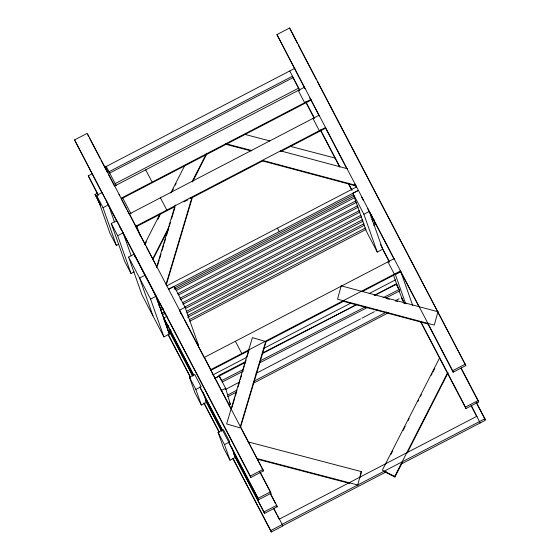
<?xml version="1.0" encoding="UTF-8"?>
<svg xmlns="http://www.w3.org/2000/svg" width="560" height="560" viewBox="0 0 560 560"><rect width="100%" height="100%" fill="white"/><g stroke="black" fill="none" stroke-linecap="round" stroke-linejoin="round"><path stroke-width="0.84" d="M357.945 485.59L357.728 484.967L361.319 471.59L248.094 441.882M360.192 477.232L361.319 471.59M341.18 285.838L337.526 299.201L434.28 325.094L437.941 311.731L341.18 285.838L341.404 286.461M156.499 267.757L175.259 204.918M157.472 265.867L159.222 260.001M159.726 258.328L160.972 254.135M161.973 250.782L163.723 244.923M164.227 243.243L165.473 239.057M166.474 235.704L168.728 228.165M169.225 226.485L170.478 222.299M171.479 218.946L174.979 207.214M191.835 197.918L166.075 284.221L166.299 284.844L192.052 198.541L191.835 197.918L190.169 197.428M231.854 407.806L234.857 397.747M235.354 396.074L236.607 391.881M238.105 386.855L239.855 380.989M240.359 379.316L241.605 375.13M242.606 371.777L244.356 365.911M244.86 364.231L246.106 360.045M247.107 356.692L248.857 350.826M265.713 341.53L239.96 427.833L226.632 423.941L252.392 337.638L265.713 341.53L265.937 342.153L240.429 427.616M144.606 244.244L160.055 213.955M170.758 192.983L184.625 165.802M145.621 243.313L146.412 241.759M157.899 219.233L159.88 215.355M171.766 192.052L173.355 188.944M175.336 185.059L176.127 183.512M152.642 259.014L168.882 227.171M192.262 181.342L206.129 154.161M152.859 259.637L168.315 229.348M192.479 181.965L206.745 154.007M439.775 357.546L382.333 470.169L394.723 476.392L394.94 477.015L402.472 462.259M390.873 454.482L392.854 450.597M403.151 430.402L405.132 426.517M408.303 420.308L409.094 418.754M417.809 401.667L418.6 400.113M420.581 396.228L421.379 394.674M431.284 375.256L432.075 373.702M432.866 372.148L434.847 368.27M394.723 476.392L447.811 372.316M407.225 452.935L448.028 372.939M225.106 389.662L239.764 381.927M396.074 300.37L399.147 298.746M227.885 394.898L237.139 390.012M227.626 396.753L236.88 391.874M102.207 193.263L74.564 139.923L87.227 133.329L263.466 470.904L250.796 477.498L123.256 233.541M304.99 88.711L276.941 34.594L289.611 28L465.843 365.575L453.18 372.169L427.672 323.379M104.65 167.111L106.162 166.32L116.193 185.507M98.105 195.076L88.284 175.805L92.008 173.866M294.945 68.25L105.392 166.929L108.136 172.186L292.474 76.216L292.985 77.672L109.424 173.236M114.905 183.778L298.494 88.2M100.408 205.17L95.039 194.425L97.335 193.228M118.685 244.258L116.361 245.469L109.949 233.212L96.6 195.412L102.025 192.591L108.437 204.841L114.527 222.103M114.758 185.941L304.402 87.255L304.598 87.899M116.361 245.469L103.005 207.669L108.437 204.841M152.117 182.105L310.814 99.512L311.003 100.149L121.352 198.835L121.163 198.198L152.117 182.105L145.712 169.855M134.12 271.894L131.019 273.511L124.614 261.261L111.258 223.454L116.69 220.633L123.095 232.883L131.222 255.892M174.748 206.696L136.052 226.814L129.458 213.92L319.102 115.241L319.291 115.878M131.019 273.511L117.67 235.711L123.095 232.883M135.863 226.177L325.507 127.491L325.703 128.135L280.819 151.487M184.037 201.859L187.908 199.843M190.232 198.639L263.011 160.755M128.618 257.075L134.05 254.247L156.016 296.261L169.365 334.068L163.933 336.889L141.974 294.875L128.618 257.075L150.584 299.089L163.933 336.889M166.593 285.887L356.531 186.914M168.686 289.142L174.111 286.314L185.094 307.321L198.45 345.121L197.267 342.874M377.251 252.063L363.895 214.256L369.327 211.435L382.676 249.235L377.251 252.063L366.268 231.056L352.912 193.249L358.344 190.421M168.427 289.387L358.358 190.414M150.584 299.089L156.016 296.261M174.398 287.994L353.479 194.677M174.93 289.436L354.207 196.105M176.232 290.521L354.732 197.589M177.394 293.811L355.894 200.886M160.846 304.185L159.292 304.997L157.199 300.51M178.696 294.896L356.419 202.37M163.345 308.665L161.014 309.876L160.489 308.392L162.043 307.58M179.893 298.291L357.623 205.765M180.418 299.775L358.148 207.249M165.844 313.138L162.736 314.755L162.211 313.271L164.542 312.06M182.392 302.764L359.345 210.644M182.917 304.248L359.87 212.128M163.87 317.954L166.964 316.302M184.814 307.013L360.99 215.292M185.094 307.321L179.669 310.149L180.831 313.432M185.339 308.497L361.515 216.783M186.361 311.395L362.537 219.681M370.3 215.642L371.847 214.83M186.886 312.886L363.062 221.165M370.825 217.126L372.372 216.321M168.91 327.033L167.363 327.845L166.838 326.354L168.385 325.549M187.789 315.448L363.965 223.734M371.728 219.688L373.282 218.883M187.537 317.338L364.49 225.218M372.253 221.179L374.584 219.961M171.192 330.89L168.868 332.101L168.343 330.617L170.667 329.399M189.294 319.704L365.47 227.99M373.233 223.951L375.557 222.74M189.819 321.188L365.995 229.474M373.758 225.435L376.082 224.224M248.962 350.539L211.043 370.258L204.442 357.364L394.093 258.678L394.282 259.322M201.348 405.027L194.943 392.77L189.441 377.195L194.726 374.437L201.131 386.694L195.846 389.445L201.348 405.027L206.633 402.269L203.161 392.434M210.854 369.621L400.498 270.935L400.687 271.572L361.998 291.704M265.223 342.076L344.19 300.972M212.898 374.906L246.939 357.182M263.186 348.726L350.616 303.212M369.187 293.545L395.493 279.846M214.725 378.406L245.672 362.299M262.696 353.437L357.091 304.297M374.108 295.435L396.55 283.752M256.004 373.436L360.479 318.941M362.026 318.136L374.409 311.675M375.956 310.87L377.503 310.058M254.135 381.094L386.47 312.067M253.099 383.355L388.535 312.711M229.978 460.194L223.573 447.937L218.071 432.355L223.363 429.604L229.768 441.861L224.476 444.612L229.978 460.194L235.27 457.436L231.791 447.601M250.796 477.498L250.285 476.042L262.948 469.448M453.18 372.169L452.662 370.713L465.332 364.126M270.473 491.841L270.984 493.297L258.65 499.723L258.132 498.267L270.473 491.841L259.952 471.723M276.668 505.337L277.179 506.793L264.516 513.387L264.005 511.931L276.668 505.337L270.193 492.947M478.114 400.498L478.625 401.954L465.962 408.541L465.444 407.092L478.114 400.498L461.104 367.969M279.391 519.071L476.889 416.255M476.42 402.479L484.925 418.754L282.135 524.321L282.772 526.008L271.271 532L232.806 458.423M271.271 532L270.76 530.544L282.261 524.559L273.756 508.291M282.646 525.777L386.435 471.744M401.149 464.086L485.436 420.203L484.925 418.754M214.683 378.364L219.212 376.012L225.617 388.262L230.363 404.236L228.858 405.02M221.088 390.621L225.617 388.262M245.266 361.837L218.89 375.375L221.606 380.646L243.327 369.495M262.332 353.073L356.986 304.479M374.829 295.316L396.557 284.165L399.784 290.885L385.819 298.053M260.393 360.731L365.134 306.957M382.977 297.794L399.273 289.429M222.117 382.102L243.061 371.343M259.357 362.978L367.976 307.216M244.482 134.295L269.829 140.945M290.108 146.265L334.894 158.018M225.68 143.682L251.874 150.556M225.904 144.305L251.251 150.955M257.18 458.584L357.728 484.967M257.397 459.207L349.496 483.371M280.301 150.794L347.613 168.812M262.339 160.328L355.733 185.325L355.957 185.948L262.563 160.951M386.834 298.62L389.361 299.299M395.248 300.874L397.775 301.546M403.662 303.121L406.189 303.8M342.79 301.175L428.61 324.142M384.097 471.569L394.94 477.015M401.457 297.528L404.229 302.764M401.968 298.984L402.766 300.482M297.409 43.393L289.611 28M298.221 44.947L316.442 79.793M317.247 81.347L458.15 350.861M458.962 352.408L465.843 365.575M461.216 368.648L478.625 401.954M476.119 402.388L485.03 419.433M471.128 405.237L480.151 422.954M471.24 405.916L476.91 416.759M276.941 34.594L452.662 370.713M310.198 98.616L311.003 100.149M309.848 98.007L319.158 115.815M325.64 128.212L346.696 168.483M354.788 183.974L356.412 187.068M361.676 197.141L363.293 200.235M367.745 208.754L394.065 259.098M400.141 270.711L418.761 306.341M289.723 70.966L299.852 90.328M305.921 101.948L314.426 118.209M320.495 129.829L339.934 166.999M348.838 184.044L352.079 190.239M380.422 244.447L389.326 261.492M420.91 321.895L465.444 407.092M292.67 77.07L299.551 90.237M305.627 101.85L314.125 118.118M320.607 130.508L339.633 166.908M348.138 183.169L351.785 190.141M382.557 249.004L389.438 262.171M420.616 321.804L465.962 408.541M352.912 193.249L363.895 214.256M312.935 118.447L319.34 130.704M387.926 261.891L394.331 274.141M298.235 90.468L304.64 102.718M403.662 302.456L399.21 291.312M277.438 228.137L279.272 231.637M160.405 197.834L166.817 210.091M235.396 341.278L241.801 353.528M122.612 197.785L131.033 213.899M229.166 401.94L230.363 404.236M118.951 194.236L119.749 195.769M87.745 134.785L88.55 136.332M89.362 137.879L100.296 158.788M101.101 160.342L107.583 172.732M108.395 174.279L114.464 185.899M121.345 199.066L126.609 209.132M127.421 210.679L129.444 214.55M135.926 226.947L145.642 245.532M146.454 247.079L156.576 266.441M180.054 311.36L183.701 318.332M184.513 319.879L204.351 357.833M210.826 370.223L230.671 408.17M240.387 426.762L261.037 466.256M261.842 467.81L263.466 470.904M260.064 472.402L270.984 493.297M270.298 493.626L275.562 503.692M276.374 505.239L277.179 506.793M273.462 508.2L276.703 514.395M277.508 515.942L279.132 519.043M74.564 139.923L250.285 476.042M106.659 201.782L116.781 221.144M119.616 226.569L121.233 229.663M154.336 293.482L157.605 300.216M156.429 297.969L157.213 299.467M158.921 305.389L160.489 308.392M160.251 309.519L162.211 313.271M161.56 312.508L162.344 314.006M162.288 314.916L193.809 375.221M199.878 386.827L258.132 498.267M164.381 319.403L193.508 375.123M200.389 388.283L222.236 430.073M228.711 442.456L258.65 499.723M163.835 319.305L165.928 323.792L165.144 322.294M88.284 175.805L98.406 195.167M169.666 331.478L192.745 375.62M205.296 399.63L221.487 430.612M233.639 453.845L264.005 511.931M165.662 324.107L166.838 326.354M169.771 332.157L192.85 376.299M205.807 401.086L221.599 431.291M235.368 457.625L264.516 513.387M166.187 325.591L167.363 327.845M167.16 328.363L168.343 330.617M167.685 329.847L168.469 331.352M168.189 331.814L169.365 334.068M96.6 195.412L103.005 207.669M111.258 223.454L117.67 235.711M95.039 194.425L100.702 205.268M168.322 334.6L190.589 377.202M203.952 402.759L219.338 432.187M233.1 458.521L270.76 530.544M168.021 334.509L190.295 377.104M204.057 403.438L219.037 432.096M189.441 377.195L195.846 389.445M218.071 432.355L224.476 444.612M397.46 286.37L399.784 290.885M437.941 311.731L438.165 312.361M412.755 305.585L400.764 271.642L395.339 274.463L405.615 303.562M393.498 275.142L398.062 288.078M396.557 284.165L397.068 285.621M174.111 286.314L175.273 289.604M136.598 225.589L140.035 235.319M145.614 276.899L145.033 275.254L139.601 278.082L152.957 315.882M134.05 254.247L134.918 256.711"/></g></svg>
